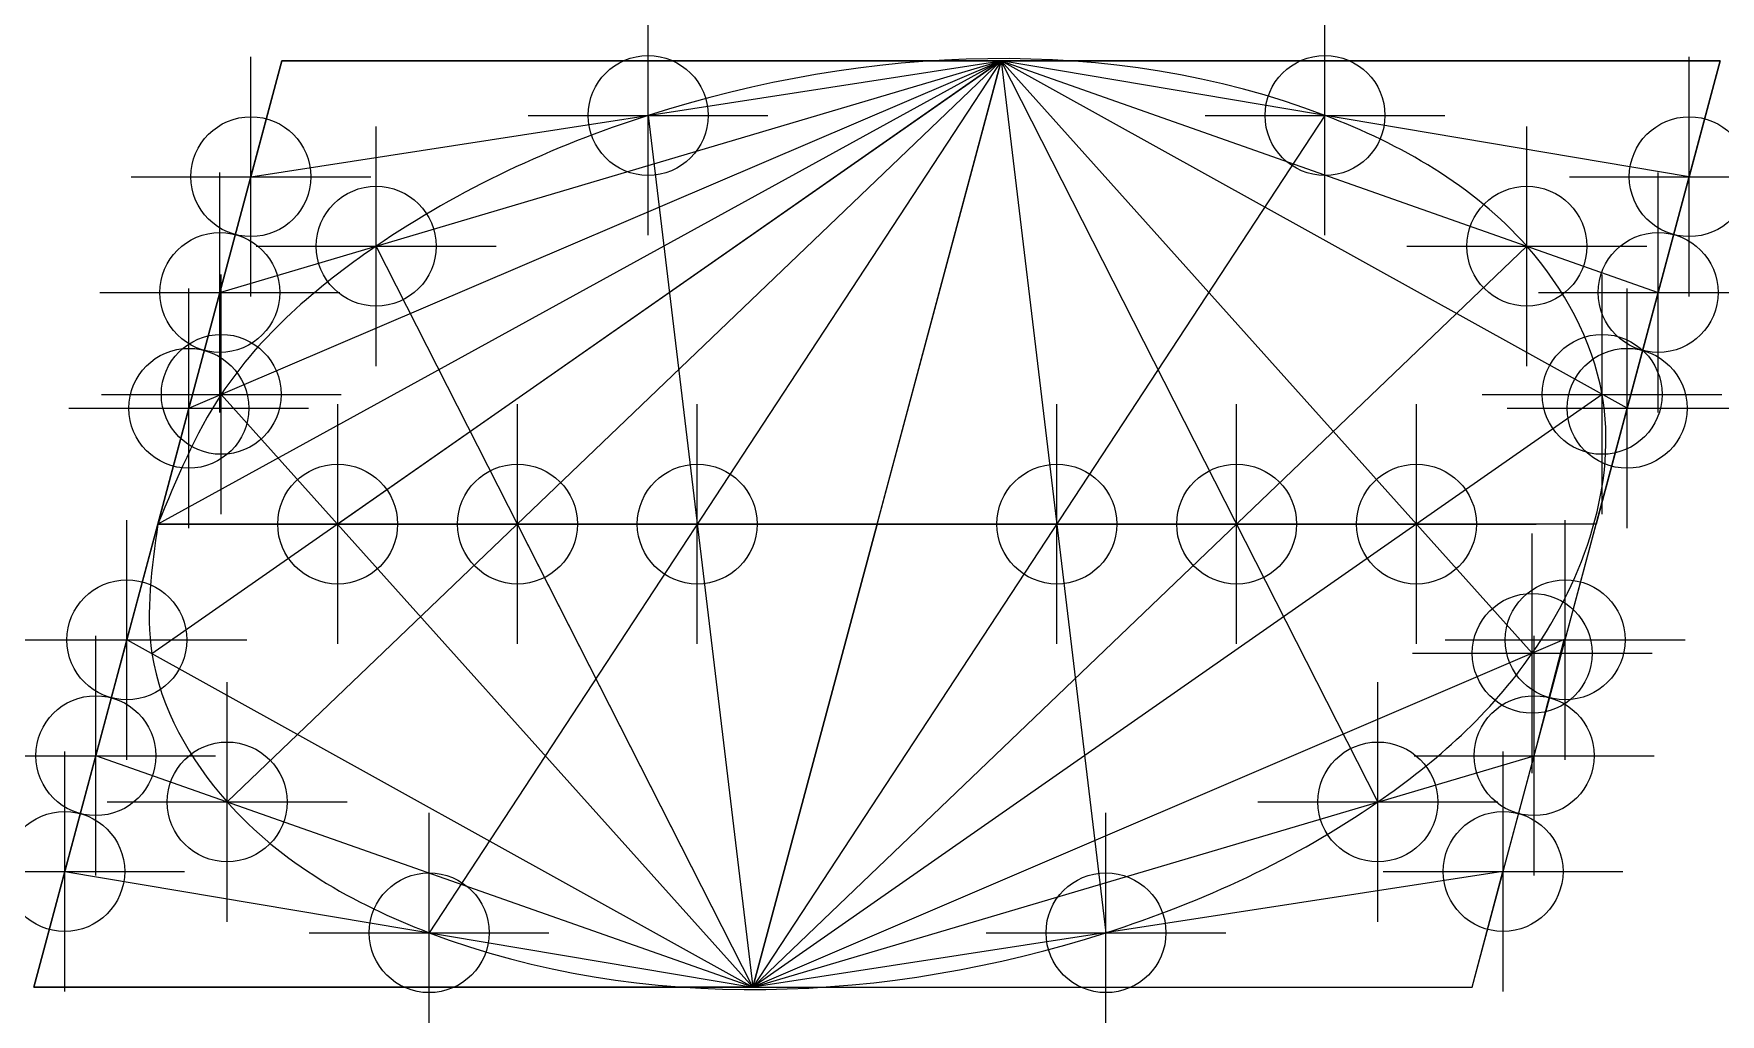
# Model space of a CAD drawing. Header units: inches. Extents: x 25 to 77.5, y 12.5 to 23.
# Drawn here: x 24.99 to 39.06, y 14.77 to 22.95 of the extents above.
import ezdxf

# ---------------------------------------------------------------- set-up
doc = ezdxf.new("R2010")
doc.units = ezdxf.units.IN
doc.header["$MEASUREMENT"] = 0
doc.header["$PDMODE"] = 34

msp = doc.modelspace()

# ---------------------------------------------------------------- linework, layer by layer
for p, q in [((27.056, 22.726), (24.985, 14.998)), ((25.972, 17.781), (33.056, 22.726)), ((26.021, 18.862), (27.056, 22.726)), ((27.056, 22.726), (26.021, 18.862)), ((33.056, 22.726), (26.021, 18.862)), ((26.279, 19.828), (33.056, 22.726)), ((26.538, 20.794), (33.056, 22.726)), ((26.599, 16.544), (33.056, 22.726)), ((27.056, 22.726), (26.797, 21.76)), ((26.797, 21.76), (33.056, 22.726)), ((39.056, 22.726), (27.056, 22.726)), ((27.056, 22.726), (33.056, 22.726)), ((27.056, 22.726), (33.056, 22.726)), ((33.056, 22.726), (27.056, 22.726)), ((33.056, 22.726), (27.521, 18.862)), ((33.056, 22.726), (28.284, 15.453)), ((33.056, 22.726), (30.985, 14.998)), ((33.056, 22.726), (30.985, 14.998)), ((32.021, 18.862), (33.056, 22.726)), ((33.056, 22.726), (39.056, 22.726)), ((33.056, 22.726), (38.538, 20.794)), ((38.279, 19.828), (33.056, 22.726)), ((33.056, 22.726), (39.056, 22.726)), ((38.795, 21.76), (33.056, 22.726)), ((33.056, 22.726), (33.931, 15.453)), ((36.199, 16.544), (33.056, 22.726)), ((33.056, 22.726), (37.487, 17.784)), ((36.985, 14.998), (39.056, 22.726)), ((39.056, 22.726), (38.021, 18.862)), ((39.056, 22.726), (38.795, 21.76)), ((30.111, 22.271), (30.985, 14.998)), ((35.758, 22.271), (30.985, 14.998)), ((30.985, 14.998), (27.842, 21.18)), ((30.985, 14.998), (37.442, 21.18)), ((38.538, 20.794), (38.021, 18.862)), ((26.55, 19.944), (30.985, 14.998)), ((38.07, 19.944), (30.985, 14.998)), ((26.021, 18.862), (26.279, 19.828)), ((26.279, 19.828), (26.279, 19.828)), ((38.021, 18.862), (38.279, 19.828)), ((24.985, 14.998), (26.021, 18.862)), ((24.985, 14.998), (26.021, 18.862)), ((32.021, 18.862), (26.021, 18.862)), ((26.021, 18.862), (32.021, 18.862)), ((29.021, 18.862), (27.521, 18.862)), ((30.985, 14.998), (29.021, 18.862)), ((29.021, 18.862), (30.521, 18.862)), ((30.521, 18.862), (29.021, 18.862)), ((32.021, 18.862), (30.985, 14.998)), ((30.985, 14.998), (32.021, 18.862)), ((38.021, 18.862), (32.021, 18.862)), ((38.021, 18.862), (32.021, 18.862)), ((32.021, 18.862), (33.521, 18.862)), ((33.521, 18.862), (35.021, 18.862)), ((35.021, 18.862), (36.521, 18.862)), ((36.985, 14.998), (38.021, 18.862)), ((25.503, 16.93), (25.766, 17.895)), ((25.766, 17.895), (30.985, 14.998)), ((37.753, 17.898), (30.985, 14.998)), ((37.503, 16.93), (37.753, 17.898)), ((30.985, 14.998), (25.503, 16.93)), ((30.985, 14.998), (37.503, 16.93)), ((24.985, 14.998), (25.244, 15.964)), ((25.244, 15.964), (25.244, 15.964)), ((25.244, 15.964), (30.985, 14.998)), ((37.241, 15.965), (30.985, 14.998)), ((36.985, 14.998), (37.241, 15.965)), ((24.985, 14.998), (36.985, 14.998)), ((30.985, 14.998), (24.985, 14.998)), ((30.985, 14.998), (24.985, 14.998)), ((30.985, 14.998), (24.985, 14.998)), ((30.985, 14.998), (36.985, 14.998)), ((30.985, 14.998), (36.985, 14.998))]:
    msp.add_line(p, q)
at = {"color": 40, "lineweight": 25, "true_color": 0xf8d731}
msp.add_spline([(26.021, 18.862), (26.55, 19.944), (27.842, 21.18), (30.111, 22.271), (35.758, 22.271), (37.442, 21.18), (38.07, 19.944), (37.487, 17.784), (36.199, 16.544), (33.931, 15.453), (28.284, 15.453), (26.599, 16.544), (25.972, 17.781), (26.021, 18.862)], degree=3, dxfattribs=at)
for p in [(30.111, 22.271), (35.758, 22.271), (26.797, 21.76), (38.797, 21.76), (27.842, 21.18), (37.442, 21.18), (26.538, 20.794), (38.538, 20.794), (26.55, 19.944), (38.07, 19.944), (26.279, 19.828), (38.279, 19.828), (27.521, 18.862), (29.021, 18.862), (30.521, 18.862), (33.521, 18.862), (35.021, 18.862), (36.521, 18.862), (25.762, 17.896), (37.762, 17.896), (37.487, 17.784), (25.503, 16.93), (37.503, 16.93), (26.599, 16.544), (36.199, 16.544), (25.244, 15.964), (37.244, 15.964), (28.284, 15.453), (33.931, 15.453)]:
    msp.add_point(p)

doc.saveas('drawing.dxf')
